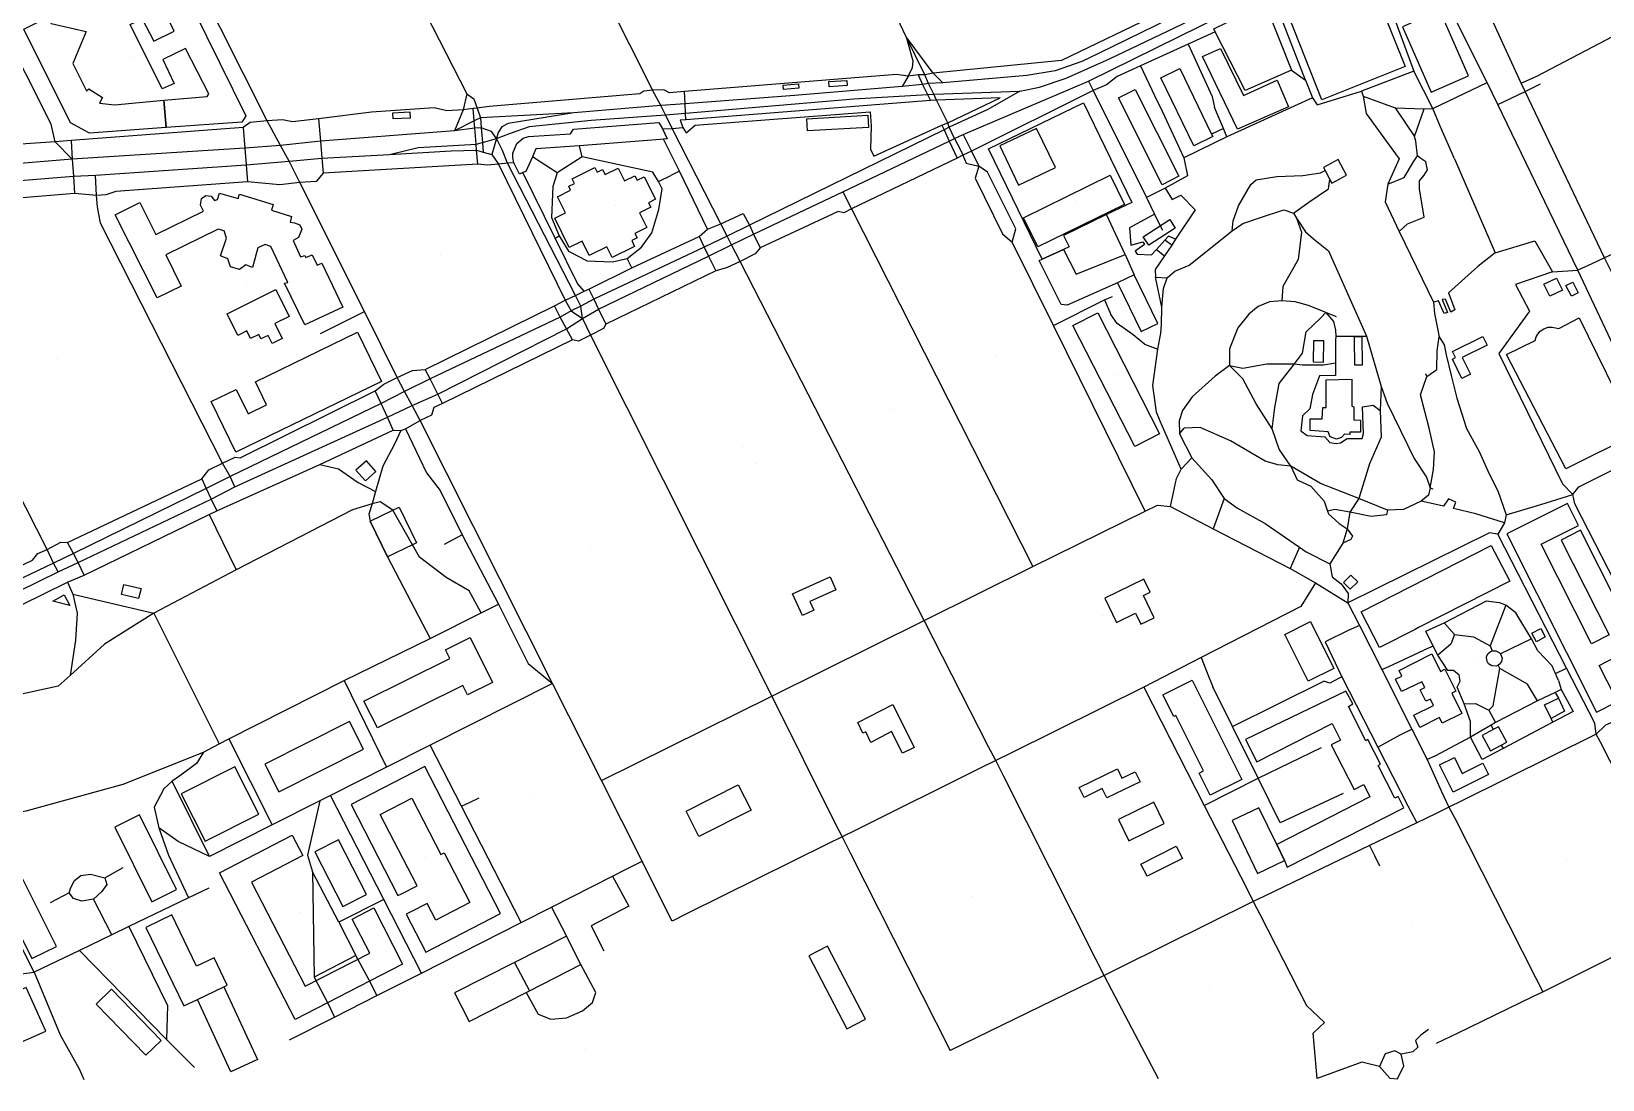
# Model space of a CAD drawing. Extents: x 98467 to 100577, y 79695 to 80823.
# Drawn here: x 99285 to 100146, y 79695 to 80270 of the extents above; entities that cross this region are included whole.
import ezdxf

# ---------------------------------------------------------------- set-up
doc = ezdxf.new("R2010")
doc.units = 0
for name, color, linetype in [('buildings', 7, 'Continuous'), ('places', 7, 'Continuous'), ('roads', 7, 'Continuous')]:
    doc.layers.add(name, color=color, linetype=linetype)

msp = doc.modelspace()

# ---------------------------------------------------------------- linework, layer by layer
at = {"layer": 'buildings'}
for points in [[(99357.7, 80231.81), (99381.55, 80233.91), (99382.51, 80235.3), (99369.63, 80260.19), (99357.19, 80254.17), (99363.37, 80241.01), (99356.94, 80238.17), (99339.37, 80273.39), (99345.89, 80276.46), (99352.31, 80264.17), (99363.47, 80269.63), (99352.17, 80292.86), (99342.8, 80288.06), (99321.95, 80277.37), (99316.3, 80288.82), (99337.14, 80299.16), (99359.84, 80310.4), (99402.78, 80223.39), (99400.46, 80219.79), (99359.02, 80216.93)], [(99973.88, 80278.31), (100019.35, 80296.28), (100037.75, 80250.41), (99992.19, 80232.08)], [(99315.31, 80269.57), (99307.91, 80251.97), (99315.46, 80236.93), (99316.63, 80238.02), (99324.2, 80233.3), (99322.55, 80230.28), (99330.76, 80229.37), (99357.7, 80231.81), (99359.02, 80216.93), (99317, 80213.78), (99306.64, 80219.49), (99281.02, 80270.76), (99294.24, 80277.32), (99296.09, 80273.97)], [(100051.94, 80236.3), (100072.43, 80245.26), (100056.78, 80280.95), (100036.28, 80272)], [(99926.67, 80255.77), (99936.6, 80260.26), (99949.12, 80234.5), (99967.61, 80242.84), (99973.79, 80228.31), (99945.9, 80215.95)], [(99914.25, 80249.18), (99931.71, 80213.27), (99932.34, 80211.98), (99921.95, 80206.94), (99903.87, 80244.14)], [(99696.95, 80240.08), (99705.35, 80240.81), (99705.55, 80238.51), (99697.15, 80237.79)], [(99722.02, 80242.03), (99731.92, 80242.7), (99732.11, 80239.92), (99722.21, 80239.26)], [(99880.7, 80233.1), (99889.94, 80237.74), (99913.86, 80190.19), (99904.62, 80185.56)], [(99483.31, 80221.59), (99483.13, 80224.92), (99492.47, 80225.41), (99492.64, 80222.08)], [(99710.06, 80221.71), (99743.44, 80223.61), (99743.82, 80216.95), (99710.44, 80215.05)], [(99809.45, 80205.29), (99861.47, 80230.44), (99887.96, 80175.84), (99874.14, 80169.16), (99850.6, 80157.78), (99853.62, 80151.58), (99850.66, 80150.16), (99838.85, 80144.87)], [(99825.88, 80185.31), (99846.14, 80194.92), (99835.9, 80216.43), (99815.64, 80206.83)], [(99579.84, 80151.18), (99571.89, 80167.22), (99577.82, 80170.15), (99573.44, 80178.98), (99580.63, 80182.53), (99579.55, 80184.72), (99582.77, 80186.32), (99581.53, 80188.83), (99593.89, 80194.94), (99595.1, 80192.49), (99598.08, 80193.96), (99599.48, 80191.14), (99606.64, 80194.67), (99610.12, 80187.64), (99615.87, 80190.48), (99617.1, 80188), (99620.95, 80189.9), (99627.06, 80177.56), (99623.28, 80175.69), (99624.52, 80173.19), (99618.39, 80170.17), (99622.34, 80162.19), (99615.75, 80158.93), (99617, 80156.4), (99614.1, 80154.97), (99615.67, 80151.81), (99603.29, 80145.7), (99600.4, 80151.53), (99590.74, 80146.77), (99586.85, 80154.63)], [(99836.48, 80151.49), (99828.6, 80167.49), (99876.12, 80190.82), (99884, 80174.81)], [(99331.18, 80169.04), (99344.6, 80175.81), (99353.36, 80158.24), (99379.49, 80171.16), (99377.83, 80174.31), (99378.38, 80177.93), (99380.83, 80179.75), (99383.67, 80179.36), (99385.57, 80176.99), (99387.14, 80177.38), (99388.25, 80180.85), (99398.51, 80178.1), (99399.22, 80180.46), (99417.61, 80174.78), (99416.82, 80171.71), (99427.79, 80168.15), (99427, 80165.09), (99429.37, 80164.61), (99432.29, 80163.66), (99433.32, 80161.14), (99431.57, 80156.66), (99428.66, 80155.07), (99432.6, 80146.02), (99435.05, 80146.73), (99435.6, 80145.78), (99438.99, 80147.2), (99441.76, 80141.52), (99444.27, 80142.53), (99455.77, 80118.45), (99435, 80108.76), (99423.96, 80131.61), (99425.63, 80132.06), (99416.37, 80151.67), (99413.35, 80152.78), (99409.34, 80151), (99406.32, 80140.2), (99402.75, 80141.64), (99399.18, 80139.19), (99394.27, 80140.64), (99392.82, 80144.99), (99388.8, 80146.66), (99392.15, 80156.24), (99390.81, 80160.25), (99387.46, 80161.15), (99358.9, 80147.18), (99367.36, 80129.95), (99354.08, 80123.61)], [(99884.3, 80147.4), (99874.14, 80169.16), (99850.6, 80157.78), (99853.62, 80151.58), (99850.66, 80150.16), (99857.55, 80136.59)], [(99894.32, 80157.09), (99908.83, 80166.43), (99911.83, 80161.78), (99897.33, 80152.45)], [(99838.85, 80144.87), (99850.66, 80150.16), (99857.55, 80136.59), (99884.3, 80147.4), (99889.3, 80136.17), (99880.24, 80131.78), (99852.54, 80119.58), (99849.27, 80119.93), (99837.36, 80144.01)], [(99398.3, 80103.03), (99392.39, 80114.89), (99419.1, 80128.14), (99426.42, 80113.43), (99418.56, 80109.54), (99422.66, 80101.29), (99417.14, 80098.55), (99414.9, 80103.05), (99410.97, 80101.1), (99409.75, 80103.57), (99405.2, 80101.31), (99403.15, 80105.44)], [(99893.21, 80105.09), (99902.28, 80109.48), (99889.3, 80136.17), (99880.24, 80131.78)], [(100113.71, 80131), (100120.65, 80134.45), (100123.92, 80127.89), (100116.99, 80124.45)], [(100129.63, 80132.26), (100132.59, 80126.38), (100128.82, 80124.49), (100125.86, 80130.38)], [(99889.6, 80042.17), (99855.74, 80108.43), (99869.36, 80115.36), (99903.22, 80049.11)], [(100093.33, 80092.61), (100108.94, 80100.27), (100109.5, 80102.17), (100110.36, 80103.73), (100111.73, 80105.26), (100113.75, 80106.64), (100116.1, 80107.45), (100118.36, 80107.49), (100120.16, 80107.15), (100121.9, 80106.85), (100133.09, 80112.62), (100152.74, 80072.53), (100164.23, 80049.06), (100125.78, 80029.85)], [(99383.67, 80066.75), (99397.42, 80073.43), (99403.95, 80060.05), (99414.1, 80065), (99407.98, 80077.55), (99463.9, 80104.74), (99477.03, 80077.84), (99397.2, 80039.03)], [(100009.93, 80086.95), (100014.32, 80086.97), (100014.21, 80102.21), (100009.83, 80102.18), (100009.84, 80100.48)], [(100080.28, 80102.43), (100082.63, 80097.73), (100068.95, 80090.92), (100073.53, 80081.74), (100068.87, 80079.43), (100063.61, 80089.98), (100065.37, 80090.85), (100063.7, 80094.19)], [(99987.39, 80088.47), (99993.03, 80088.41), (99993.15, 80100.03), (99987.52, 80100.1)], [(100008.58, 80078.99), (100008.5, 80064.22), (100009.61, 80063.81), (100009.61, 80056.84), (100013.28, 80056.68), (100013.21, 80050.02), (100007.42, 80050.02), (100007.42, 80048.69), (100004.6, 80048.87), (100002.95, 80047.08), (100000.13, 80046.11), (99996.73, 80047.37), (99995.54, 80050.13), (99985.67, 80050.93), (99985.67, 80057.38), (99992.27, 80057.38), (99992.58, 80063.61), (99994.55, 80063.61), (99994.55, 80078.75)], [(99468.22, 80023.38), (99473.96, 80028.47), (99468.72, 80034.35), (99462.98, 80029.26)], [(100174.37, 79915.92), (100133.82, 79996.27), (100123.19, 79990.92), (100149.44, 79938.93), (100139.86, 79934.1), (100112.35, 79988.6), (100132.74, 79998.86), (100126.62, 80010.97), (100093.39, 79994.25), (100142.64, 79896.68), (100154.06, 79902.43), (100152.75, 79905.03), (100144.05, 79922.25), (100155.06, 79927.8), (100163.75, 79910.58)], [(100023.7, 79931.99), (100013.65, 79951.61), (100084.96, 79988.01), (100095.02, 79968.39), (100045.13, 79942.93), (100043.23, 79941.96)], [(99334.52, 79961.15), (99335.88, 79966.66), (99345.29, 79964.35), (99343.93, 79958.84)], [(99702.21, 79961.54), (99722.73, 79970.78), (99725.92, 79963.71), (99711.71, 79957.31), (99713.89, 79952.5), (99707.58, 79949.65)], [(99873.16, 79959.16), (99879.68, 79945.79), (99890.1, 79950.86), (99893.05, 79944.82), (99900.34, 79948.37), (99894.38, 79960.57), (99898.11, 79962.39), (99894.59, 79969.58)], [(100003.95, 79967.63), (100007.97, 79971.74), (100011.75, 79968.06), (100007.72, 79963.95)], [(99303.16, 79960.87), (99306.26, 79955.09), (99297.06, 79957.37)], [(99984.61, 79913.63), (99971.88, 79939.26), (99985.92, 79946.21), (99998.64, 79920.58)], [(100109.67, 79935.21), (100107.16, 79939.82), (100112, 79942.46), (100114.52, 79937.84)], [(99467.4, 79902.66), (99514.52, 79926.09), (99512.14, 79930.85), (99525.62, 79937.56), (99537.9, 79912.96), (99524.19, 79906.14), (99521.62, 79911.29), (99474.73, 79887.98)], [(100042.47, 79894.92), (100053.37, 79900.3), (100051.63, 79903.79), (100049.17, 79902.58), (100046.05, 79908.86), (100048.53, 79910.09), (100046.94, 79913.3), (100035.82, 79907.97), (100032.4, 79914.68), (100035.95, 79916.4), (100034.5, 79919.39), (100052.44, 79928.56), (100057.21, 79918.96), (100059.53, 79920.1), (100065.45, 79908.17), (100063.31, 79907.11), (100068.86, 79895.94), (100058.06, 79890.59), (100056.54, 79893.65), (100045.75, 79888.31)], [(99930.97, 79851.1), (99924.88, 79863.24), (99927.34, 79864.46), (99912.15, 79894.76), (99911.01, 79894.19), (99905.03, 79906.11), (99921.1, 79914.13), (99948.35, 79859.78)], [(99950.35, 79881.6), (99956.54, 79869.45), (99997.69, 79890.35), (100002.31, 79881.28), (99997.28, 79878.72), (100009.75, 79854.24), (100015.04, 79856.93), (100018.49, 79850.17), (99967.39, 79824.22), (99971.65, 79815.4), (99973.19, 79811.76), (100037.05, 79844.18), (100033.87, 79850.41), (100032.06, 79849.49), (100022.91, 79867.43), (100024.22, 79868.09), (100017.34, 79881.59), (100016.19, 79881), (100006.69, 79899.83), (100009.09, 79901.11), (100005.23, 79908.15)], [(99737.87, 79890.96), (99757.03, 79900.85), (99768.81, 79877.29), (99762.39, 79874.1), (99756.41, 79885.96), (99745.15, 79880.1), (99742.26, 79885.84), (99740.71, 79885.18)], [(99420.86, 79852.97), (99467.1, 79876.34), (99459.4, 79891.54), (99413.16, 79868.17)], [(100056.57, 79867.84), (100064.72, 79871.86), (100069.07, 79863.07), (100080.39, 79868.64), (100083.45, 79862.43), (100064, 79852.84)], [(99367.25, 79851.81), (99380.46, 79825.9), (99409.88, 79840.83), (99396.67, 79866.75)], [(99485.99, 79796.2), (99487.92, 79797.19), (99496.47, 79801.58), (99476.37, 79840.6), (99493.63, 79849.46), (99509.48, 79818.69), (99511.39, 79819.67), (99525.46, 79792.36), (99506.75, 79782.75), (99502.06, 79791.83), (99493.02, 79787.2), (99490.61, 79785.95), (99501.29, 79765.21), (99542.2, 79786.26), (99500.7, 79866.85), (99460.35, 79845.99)], [(99880.15, 79865.55), (99882.6, 79860.49), (99889.9, 79864.02), (99892.61, 79858.45), (99874.37, 79849.62), (99871.85, 79854.8), (99861.88, 79849.97), (99859.23, 79855.42)], [(99650.93, 79828.53), (99643.89, 79842.45), (99672.45, 79856.86), (99679.49, 79842.94)], [(99905.81, 79835.71), (99900.05, 79847.4), (99880.71, 79837.91), (99886.46, 79826.22)], [(99967.39, 79824.22), (99957.69, 79844.31), (99942.92, 79837.2), (99956.88, 79808.29), (99971.65, 79815.4)], [(99351.22, 79792.75), (99364.72, 79799.42), (99344.4, 79840.39), (99330.9, 79833.72)], [(99472.74, 79789.36), (99488.58, 79758.67), (99429.64, 79728.33), (99388.2, 79808.67), (99428.14, 79829.33), (99433.96, 79818.05), (99405.81, 79803.59), (99435.28, 79746.46), (99470.55, 79764.59), (99460.91, 79783.28)], [(99468.76, 79796.74), (99453.48, 79826.73), (99440.51, 79820.15), (99455.79, 79790.15)], [(99912.33, 79823.2), (99915.73, 79816.46), (99896.38, 79806.72), (99892.97, 79813.46)], [(99265.85, 79801.02), (99285.45, 79761.62), (99298.93, 79768.3), (99279.33, 79807.69)], [(99368.71, 79735.69), (99376.21, 79739.28), (99390.67, 79746.24), (99392.48, 79747.11), (99385.26, 79762.07), (99375.71, 79757.47), (99362.16, 79785.54), (99347.95, 79778.7)], [(99711.14, 79763.13), (99731.91, 79723.24), (99742.14, 79728.55), (99721.37, 79768.45)], [(99272.56, 79712.71), (99293.07, 79721.98), (99282.33, 79745.87), (99262.31, 79737.1)], [(99320.76, 79736.74), (99329.12, 79744.82), (99356.31, 79716.74), (99347.94, 79708.68)], [(99394.45, 79699.64), (99376.21, 79739.28), (99390.67, 79746.24), (99409.04, 79706.32)]]:
    msp.add_lwpolyline(points, close=True, dxfattribs=at)
at = {"layer": 'places'}
for p, q in [((99341.01, 80255.55), (99341.01, 80255.55)), ((99605.35, 80174.08), (99605.35, 80174.08)), ((99857.78, 80176.57), (99857.78, 80176.57)), ((99509.43, 80147.25), (99509.43, 80147.25)), ((99402.87, 80130.31), (99402.87, 80130.31)), ((99299.58, 80090.6), (99299.58, 80090.6)), ((99813.74, 80092.05), (99813.74, 80092.05)), ((99880.41, 80080.89), (99880.41, 80080.89)), ((99755.7, 80062.76), (99755.7, 80062.76)), ((99674.99, 80042.21), (99674.99, 80042.21)), ((99682.21, 80033.03), (99682.21, 80033.03)), ((99591.7, 79987.4), (99591.7, 79987.4)), ((99872, 79949.47), (99872, 79949.47)), ((100135.39, 79955.26), (100135.39, 79955.26)), ((100075.56, 79926.75), (100075.56, 79926.75)), ((99753.11, 79890.76), (99753.11, 79890.76)), ((99976.46, 79876.57), (99976.46, 79876.57)), ((99558.83, 79849.48), (99558.83, 79849.48)), ((99663.93, 79842.71), (99663.93, 79842.71)), ((99880.98, 79831.94), (99880.98, 79831.94)), ((99501.31, 79816.88), (99501.31, 79816.88)), ((100126.26, 79815.49), (100126.26, 79815.49)), ((99800.43, 79795.48), (99800.43, 79795.48)), ((99432.48, 79786.75), (99432.48, 79786.75)), ((100040.97, 79779.88), (100040.97, 79779.88)), ((99712.04, 79748.39), (99712.04, 79748.39)), ((99930.56, 79746.3), (99930.56, 79746.3)), ((99588.88, 79711.86), (99588.88, 79711.86))]:
    msp.add_line(p, q, dxfattribs=at)
at = {"layer": 'roads'}
for points in [[(99421.6, 80207.1), (99414.35, 80220.6), (99362.99, 80322.64), (99268.66, 80506.9), (99205.86, 80633.76)], [(99621.33, 80245.99), (99588.35, 80311.16), (99537.24, 80410.67), (99450.17, 80581), (99443.22, 80594.68)], [(99369.37, 80540.5), (99455.61, 80368.38), (99523.79, 80235.28), (99521.69, 80226.65), (99516.91, 80215.09)], [(100101.28, 80241.17), (100109.84, 80245.03), (100170.89, 80276.92), (100231.28, 80309.75), (100324.4, 80357.64)], [(100041.81, 80343.32), (100028.03, 80337.45), (99998.6, 80322.86), (99933.11, 80288.88), (99924, 80283.84), (99870.05, 80257.61), (99860.66, 80253.11)], [(99826.74, 80236.85), (99837.37, 80239.03), (99852.1, 80243.93), (99875.75, 80254.51), (99935.88, 80283.15), (100035.43, 80331.68), (100045.3, 80336.45)], [(100243.57, 79943.71), (100239.16, 79952.72), (100191.53, 80052.96), (100186.86, 80062.34), (100151.09, 80137.09), (100146.99, 80145.58), (100103.57, 80236.71), (100101.28, 80241.17), (100061.53, 80328.13), (100057.92, 80335.39)], [(99864.37, 80242.36), (99938.11, 80278.54), (99964.11, 80291.64), (100037.91, 80326.07), (100048.11, 80330.96)], [(100268.64, 79857.42), (100235.83, 79926.28), (100232.23, 79928.96), (100228.94, 79935.41), (100226.33, 79941.47), (100226.33, 79946.32), (100178.59, 80042.96), (100171.69, 80055.47), (100132.28, 80138.68), (100088.54, 80229.42), (100082.72, 80241.63), (100059.48, 80288), (100044.93, 80320.12)], [(99969.19, 80279.06), (99995.5, 80289.83), (100022.38, 80301.44), (100032.29, 80275.52), (100042.45, 80247.71)], [(99983.18, 80242.83), (99969.19, 80279.06), (99967.11, 80284.43), (99964.11, 80291.64)], [(99921.97, 80288.59), (99849.52, 80253.63), (99779.25, 80246.69), (99774.68, 80245.73), (99771.05, 80245.68), (99765.43, 80245.12), (99759.18, 80245.87), (99643.07, 80236.67), (99634.71, 80235.94), (99631.64, 80237.62), (99625.54, 80237.29), (99620.74, 80236.73), (99618.47, 80235.26), (99536, 80228.49), (99529.39, 80227.54), (99527.16, 80227.29), (99521.69, 80226.65), (99512.83, 80225.96), (99505.89, 80227.73), (99471.52, 80225.29), (99442.52, 80221.6), (99428.25, 80219.93), (99422.79, 80221.07), (99414.35, 80220.6), (99405.02, 80219.68), (99401.25, 80216.83), (99306.97, 80209.74), (99298.25, 80209.08), (99212.12, 80203.2)], [(99764.35, 80266.5), (99754.7, 80287.26)], [(99932.87, 80270.94), (99940.11, 80274.38), (99961.18, 80284.23), (99961.96, 80282.25), (99975.55, 80248.37), (99950.15, 80237.13), (99933.67, 80269.38), (99932.87, 80270.94)], [(99296.07, 80218.71), (99267.95, 80274.26)], [(99933.67, 80269.38), (99918.88, 80262.48), (99892.81, 80250.61), (99880.08, 80244.83), (99874.22, 80240.23), (99866.77, 80237.19), (99800.16, 80204), (99795.46, 80201.72), (99792.27, 80200.19), (99734.42, 80172.4), (99730.35, 80170.13), (99727.09, 80170.95), (99684.43, 80151.05), (99681.74, 80147.66), (99673.43, 80143.53), (99666.04, 80140.01), (99660.1, 80138.43), (99599.94, 80109.22), (99598.66, 80106.85), (99591.42, 80103.14), (99584.89, 80099.9), (99581.62, 80100.58), (99510.46, 80065.68), (99505.6, 80063.54), (99504.34, 80059.37), (99498.24, 80056.43)], [(99764.35, 80266.5), (99768, 80253.34), (99767.68, 80249.55), (99765.43, 80245.12), (99762.28, 80239.39)], [(99784.57, 80241.29), (99779.25, 80246.69), (99764.35, 80266.5)], [(99790.87, 80210.8), (99788.06, 80217.05), (99787.16, 80219.54), (99781.06, 80231.96), (99779.51, 80235.17), (99776.61, 80240.97), (99774.68, 80245.73), (99764.35, 80266.5)], [(99918.88, 80262.48), (99932, 80233.96), (99933.27, 80227.85)], [(99860.66, 80253.11), (99845.98, 80247.92), (99830.45, 80245.45), (99784.57, 80241.29), (99776.61, 80240.97), (99773.32, 80240.52), (99762.28, 80239.39), (99703.28, 80234.45), (99643.42, 80229.93), (99629.98, 80228.89)], [(99892.81, 80250.61), (99900.49, 80234.38)], [(99975.55, 80248.37), (99983.18, 80242.83), (99986.92, 80233.22), (99989.6, 80229.34), (100013.78, 80236.87), (100014.76, 80234.16), (100032.24, 80227.62), (100042.82, 80212.04), (100048.13, 80227.18), (100053, 80227.35)], [(99629.98, 80228.89), (99625.54, 80237.29), (99621.33, 80245.99)], [(99668.77, 80152.63), (99680.72, 80158.5), (99729.72, 80181.68), (99788.02, 80209.46), (99790.87, 80210.8), (99795.72, 80213.06), (99864.37, 80242.36)], [(99771.05, 80245.68), (99773.32, 80240.52), (99776.05, 80235.05), (99777.74, 80231.7)], [(99864.37, 80242.36), (99866.77, 80237.19), (99896.01, 80178.49), (99900.39, 80169.49), (99886.67, 80161.86)], [(100042.45, 80247.71), (100013.78, 80236.87)], [(100053, 80227.35), (100042.45, 80247.71)], [(100064.78, 80199.71), (100056.99, 80217.73), (100053, 80227.35), (100082.72, 80241.63)], [(100088.54, 80229.42), (100095.39, 80232.75), (100103.57, 80236.71), (100111.9, 80240.76)], [(99523.79, 80235.28), (99527.58, 80232.56), (99529.39, 80227.54), (99531.17, 80222.2), (99531.63, 80216.75), (99532.3, 80208.77), (99532.75, 80203.45)], [(99632.53, 80223.78), (99643.54, 80224.73), (99735.82, 80232.59), (99776.05, 80235.05), (99779.51, 80235.17), (99826.74, 80236.85)], [(99640.56, 80220.89), (99642.15, 80216.86), (99643.9, 80213.96), (99648.89, 80218.13), (99744.7, 80225.42), (99745.25, 80217.84), (99744.83, 80205.08), (99746.77, 80201.26), (99783.88, 80218.2), (99787.16, 80219.54), (99816, 80233.12), (99781.06, 80231.96), (99777.74, 80231.7), (99643.63, 80221.12), (99640.56, 80220.89)], [(99643.63, 80221.12), (99643.54, 80224.73), (99643.42, 80229.93), (99643.07, 80236.67)], [(99826.74, 80236.85), (99809.07, 80226.79), (99788.06, 80217.05), (99785.16, 80215.7), (99678.51, 80163.39), (99666.33, 80157.42)], [(99986.92, 80233.22), (99940.12, 80211.83), (99916.43, 80200.32), (99918.53, 80190.38), (99906.3, 80183.76), (99896.01, 80178.49)], [(99900.49, 80234.38), (99904.68, 80225.92)], [(100014.76, 80234.16), (100016.32, 80224.49)], [(99529.72, 80196.82), (99529.06, 80204.52), (99528.79, 80207.77), (99528.06, 80216.47), (99527.72, 80220.55), (99527.16, 80227.29)], [(99629.98, 80228.89), (99582.36, 80224.96), (99531.17, 80222.2)], [(99582.36, 80224.96), (99553.16, 80220.21), (99546.44, 80219.15), (99542.89, 80217.19), (99540.88, 80214.18), (99539.94, 80210.85)], [(99539.94, 80210.85), (99547.76, 80213.87), (99558.03, 80217.51), (99591.79, 80220.88), (99632.53, 80223.78)], [(99632.53, 80223.78), (99629.98, 80228.89)], [(99666.33, 80157.42), (99662.84, 80164.2), (99636.28, 80216.45), (99632.53, 80223.78)], [(99904.68, 80225.92), (99916.43, 80200.32)], [(99938.21, 80216.3), (99933.27, 80227.85)], [(100016.32, 80224.49), (100023.22, 80215.21), (100029.03, 80207.31), (100034.42, 80199.77), (100028.35, 80185.86), (100026.77, 80176.25), (100034.47, 80159.89), (100053.36, 80121.15), (100053.86, 80115.11), (100056.46, 80102.31), (100059.1, 80097.81), (100060.19, 80092.34), (100063.03, 80081.02), (100066.11, 80068.55), (100071.36, 80052.1), (100078.22, 80039.49), (100083.85, 80027.26), (100088.52, 80017.9), (100093.14, 80004.72), (100092.16, 80000.44), (100088.58, 79994.12)], [(100032.24, 80227.62), (100048.13, 80227.18)], [(99307.62, 80199.49), (99298.25, 80209.08), (99296.07, 80218.71)], [(99401.25, 80216.83), (99402.11, 80205.58), (99402.81, 80196.52), (99403.53, 80187.18)], [(99516.91, 80215.09), (99443.54, 80209.35), (99421.6, 80207.1)], [(99442.52, 80221.6), (99443.54, 80209.35), (99444.31, 80200.07), (99445, 80191.85)], [(99531.17, 80222.2), (99527.72, 80220.55), (99516.91, 80215.09)], [(99539.94, 80210.85), (99537.34, 80214.71), (99531.63, 80216.75), (99528.06, 80216.47), (99516.91, 80215.09)], [(99628.86, 80219.71), (99631, 80216.09), (99633.57, 80210.67), (99631.53, 80210.48), (99629.59, 80210.31), (99585.4, 80206.9), (99561.61, 80205.17), (99559.74, 80200.91), (99556.13, 80192.84), (99554.5, 80192.2), (99552.56, 80191.43), (99549.53, 80197.51), (99548.88, 80200.4), (99548.89, 80202.86), (99551.15, 80208.06), (99554.55, 80211.09), (99557.57, 80212.02), (99580.49, 80213.52), (99582.16, 80216.07), (99628.86, 80219.71)], [(99631, 80216.09), (99636.28, 80216.45), (99642.15, 80216.86)], [(99783.88, 80218.2), (99785.16, 80215.7), (99788.02, 80209.46), (99792.27, 80200.19)], [(99938.21, 80216.3), (99931.71, 80213.27)], [(99940.12, 80211.83), (99938.21, 80216.3)], [(99306.97, 80209.74), (99307.62, 80199.49), (99308.21, 80190.19), (99308.81, 80180.68)], [(99421.6, 80207.1), (99402.11, 80205.58), (99307.62, 80199.49)], [(99426.34, 80198.48), (99421.6, 80207.1)], [(99481.38, 80202.14), (99497.18, 80205.95), (99528.79, 80207.77), (99532.3, 80208.77), (99539.94, 80210.85)], [(99539.94, 80210.85), (99537.5, 80202.05)], [(99586.2, 80119.1), (99583.3, 80124.86), (99546.05, 80197.42), (99543.32, 80204.26), (99539.94, 80210.85)], [(99587, 80200.79), (99585.4, 80206.9)], [(99655.58, 80161.2), (99640.34, 80193.04), (99631.53, 80210.48)], [(99790.87, 80210.8), (99794.5, 80203.92), (99795.46, 80201.72), (99797.36, 80197.36), (99804.25, 80195.67)], [(99795.72, 80213.06), (99800.16, 80204), (99804.25, 80195.67)], [(100037.29, 80189.47), (100042.3, 80198.08), (100044.44, 80201.43), (100043.53, 80209.35), (100042.82, 80212.04)], [(99307.62, 80199.49), (99212.91, 80191.76), (99196.9, 80190.62), (99174.21, 80188.64), (99105.57, 80184.61), (99100.19, 80184.38), (99094.07, 80184.14)], [(99308.21, 80190.19), (99320.36, 80190.81), (99402.81, 80196.52), (99426.34, 80198.48)], [(99426.34, 80198.48), (99444.31, 80200.07), (99481.38, 80202.14)], [(99489.61, 80072.25), (99485.68, 80079.95), (99467.64, 80116.05), (99432.32, 80186.74), (99426.34, 80198.48)], [(99549.53, 80197.51), (99546.05, 80197.42), (99541.18, 80196.88), (99534.84, 80196.28), (99529.72, 80196.82), (99445, 80191.85)], [(99481.38, 80202.14), (99515.17, 80204.05), (99529.06, 80204.52), (99532.75, 80203.45), (99537.5, 80202.05)], [(99537.5, 80202.05), (99541.18, 80196.88), (99577.63, 80122.31), (99580.93, 80116.51), (99587.09, 80112.35)], [(99573.18, 80192.14), (99559.74, 80200.91)], [(99611.54, 80145.07), (99619.42, 80151.39), (99625.1, 80159.25), (99628.86, 80172.02), (99630.79, 80183.23), (99628.77, 80187.39), (99625.63, 80192.39), (99587, 80200.79), (99573.18, 80192.14), (99570.85, 80184.67), (99570.07, 80167.65), (99574.33, 80157.59), (99579.5, 80149.08), (99589.71, 80143.92), (99603.53, 80143.27), (99611.54, 80145.07)], [(99993.01, 80195.05), (99993.89, 80193.4), (99996.5, 80188.48), (99997.57, 80186.46), (100005.61, 80190.72), (100001.05, 80199.3), (99993.01, 80195.05)], [(100039.12, 80164.07), (100048.13, 80167.73), (100045.63, 80183.28), (100045.65, 80187.72), (100048.1, 80190.77), (100049.93, 80193.81), (100049.02, 80198.08), (100046.27, 80199.91), (100044.44, 80201.43)], [(100064.78, 80199.71), (100087.15, 80148.22), (100108.74, 80154.86), (100118.51, 80137.79), (100132.28, 80138.68)], [(99091.13, 80171.45), (99096.73, 80172.06), (99104.28, 80173.01), (99175.07, 80179.36), (99197.78, 80181.58), (99204.33, 80181.72), (99213.66, 80182.58), (99308.21, 80190.19)], [(99445, 80191.85), (99441.31, 80187.24), (99432.32, 80186.74), (99421.38, 80185.47), (99403.53, 80187.18), (99331.4, 80181.82), (99326.07, 80180.04), (99320.9, 80179.65), (99308.81, 80180.68), (99214.38, 80172.85), (99199.65, 80170.96), (99175.96, 80169), (99103.2, 80163.25)], [(99299.91, 79973.44), (99297.39, 79978.33), (99293.86, 79985.82), (99199.65, 80170.96), (99197.78, 80181.58), (99196.9, 80190.62)], [(99396.68, 80020.1), (99394.08, 80025.67), (99390, 80033.1), (99323.02, 80164.45), (99321.44, 80173.44), (99320.9, 80179.65), (99320.36, 80190.81)], [(99588.1, 80127.31), (99584.41, 80131.53), (99572.16, 80156.37), (99554.5, 80192.2)], [(99628.77, 80187.39), (99635.44, 80190.59)], [(99640.34, 80193.04), (99635.44, 80190.59)], [(99804.25, 80195.67), (99802.24, 80189.12), (99817.17, 80158.66), (99822.47, 80154.05)], [(99822.47, 80154.05), (99824.58, 80161.41), (99809.01, 80192.39), (99804.25, 80195.67)], [(99943.03, 80160.35), (99943.52, 80165.71), (99946.45, 80174), (99953.29, 80185.71), (99956.23, 80188.15), (99967.46, 80190.1), (99981.62, 80190.57), (99991.39, 80192.04), (99993.89, 80193.4)], [(99985.04, 80175.96), (99995.78, 80183.27), (99996.5, 80188.48)], [(100028.35, 80185.86), (100037.29, 80189.47)], [(99729.72, 80181.68), (99734.42, 80172.4), (99833.85, 79976.35)], [(99906.3, 80183.76), (99910.18, 80177.5)], [(99910.18, 80177.5), (99914.94, 80179.83)], [(99914.94, 80179.83), (99922.73, 80171.72)], [(99909.22, 80009.33), (99912.51, 80024.57), (99915.1, 80029.72), (99903.47, 80056.02), (99901.52, 80060.9), (99899.56, 80075.53), (99902.29, 80095.49), (99903.94, 80104.19), (99904.33, 80108.98), (99904.45, 80118.43), (99905.43, 80128.66), (99907.38, 80134.51), (99911.66, 80138.18), (99919.47, 80141.58), (99943.03, 80160.35), (99948.9, 80164.25), (99958.06, 80167.43), (99971.24, 80171.82), (99976.68, 80169.94), (99978.27, 80167.18), (99983.18, 80159.82), (99987.63, 80155.93), (99995.78, 80149.37), (100016.67, 80102.66)], [(99922.73, 80171.72), (99911.99, 80155.66), (99909.86, 80152.5), (99905.91, 80146.62), (99900.84, 80139.08)], [(99976.68, 80169.94), (99985.04, 80175.96)], [(99655.58, 80161.2), (99662.84, 80164.2), (99675.21, 80169.83), (99678.51, 80163.39), (99680.72, 80158.5), (99684.43, 80151.05)], [(99900.39, 80169.49), (99902.68, 80164.89)], [(99902.68, 80164.89), (99904.89, 80160.72)], [(99978.27, 80167.18), (99981.01, 80159.63), (99979.06, 80144.51), (99970.76, 80129.88), (99970.12, 80121.96)], [(100034.47, 80159.89), (100039.12, 80164.07)], [(99473.57, 80072.71), (99478.37, 80076.29), (99485.68, 80079.95), (99494.08, 80083.71), (99500.96, 80084.43), (99571.85, 80119.29), (99577.63, 80122.31), (99583.3, 80124.86), (99588.1, 80127.31), (99590.53, 80128.26), (99614.14, 80140.09), (99651.01, 80157.18), (99655.58, 80161.2)], [(99572.16, 80156.37), (99574.33, 80157.59)], [(99666.33, 80157.42), (99653.84, 80151.33), (99593.39, 80122.79), (99586.2, 80119.1)], [(99651.01, 80157.18), (99653.84, 80151.33), (99656.17, 80146.51), (99660.1, 80138.43)], [(99668.77, 80152.63), (99666.33, 80157.42)], [(99895.33, 80006.83), (99845.05, 80108.43), (99822.47, 80154.05)], [(99886.67, 80161.86), (99887.4, 80152.46)], [(99887.4, 80152.46), (99894.1, 80154.34), (99895.05, 80152.77), (99889.81, 80149.23), (99890.96, 80147.55), (99898.84, 80147.08)], [(99908.04, 80157.39), (99906.13, 80155.24), (99901.59, 80150.16), (99898.84, 80147.08)], [(99909.86, 80152.5), (99906.13, 80155.24)], [(99911.99, 80155.66), (99908.04, 80157.39)], [(99587.09, 80112.35), (99595.93, 80117.32), (99656.17, 80146.51), (99668.77, 80152.63)], [(99614.14, 80140.09), (99611.54, 80145.07)], [(99813.49, 79870.09), (99809.59, 79877.7), (99774.21, 79946.78), (99673.43, 80143.53), (99668.77, 80152.63)], [(99901.59, 80150.16), (99905.91, 80146.62)], [(100087.15, 80148.22), (100077.61, 80140.85), (100061.58, 80126.33), (100065.03, 80116.98), (100062.87, 80115.73), (100059.85, 80122.93), (100058.03, 80122.63), (100060.92, 80115.54), (100059.14, 80114.94), (100056.01, 80122.05), (100053.36, 80121.15)], [(100154, 80148.86), (100146.99, 80145.58), (100139.93, 80142.27), (100132.28, 80138.68)], [(99900.84, 80139.08), (99901.03, 80135)], [(100118.51, 80137.79), (100098.13, 80130.93), (100105.94, 80116.3), (100089.11, 80093.02)], [(99590.53, 80128.26), (99593.39, 80122.79), (99595.93, 80117.32), (99599.94, 80109.22)], [(99904.45, 80118.43), (99901.03, 80135), (99907.38, 80134.51)], [(99586.2, 80119.1), (99580.93, 80116.51), (99574.97, 80113.05), (99503.63, 80079.15), (99489.61, 80072.25)], [(99581.62, 80100.58), (99578.39, 80106.6), (99574.97, 80113.05), (99571.85, 80119.29)], [(99587.09, 80112.35), (99586.2, 80119.1)], [(99845.05, 80108.43), (99873.13, 80122.43), (99877.45, 80124.32)], [(99873.13, 80122.43), (99876.5, 80114.43)], [(100000.12, 80113.14), (99994.32, 80115.49), (99984.82, 80119.45), (99977.45, 80121.4), (99970.12, 80121.96), (99963.36, 80121.37), (99957.32, 80118.89), (99952.04, 80114.6), (99946.01, 80107.14), (99941.45, 80095.75), (99941.45, 80086.5), (99933.63, 80080.65), (99921.09, 80069.29), (99915.76, 80061.91), (99914.05, 80056.26), (99914.21, 80049.19), (99920.86, 80035.92), (99931.81, 80023.91), (99938.63, 80013.6), (99932.56, 79997)], [(99443.59, 80104), (99467.64, 80116.05)], [(99493.9, 80064.59), (99507.82, 80070.9), (99578.39, 80106.6), (99587.09, 80112.35)], [(99587.09, 80112.35), (99591.42, 80103.14), (99690.75, 79905.41), (99725.25, 79836.38), (99729.28, 79828.33), (99733.9, 79819.21), (99788.53, 79711.35)], [(99894.96, 80098.23), (99888.68, 80103.42), (99880.04, 80109.59), (99876.5, 80114.43)], [(99975.14, 80031.4), (99968.79, 80040.66), (99964.89, 80051.87), (99966.35, 80063.58), (99968.79, 80076.74), (99977.1, 80087.46), (99981.5, 80093.32), (99983.45, 80105.02), (99991.32, 80112.47), (99994.32, 80115.49)], [(99994.32, 80115.49), (99998.55, 80110.68), (99999.62, 80105.95), (99999.71, 80102.53), (99999.68, 80100.18), (99999.68, 80088.8), (99999.57, 80087.95), (99999.57, 80081.1)], [(99999.71, 80102.53), (100016.67, 80102.66), (100024.55, 80075.01), (100027.83, 80065.82), (100042.67, 80035.54), (100049.51, 80025.3), (100051.46, 80019.45), (100050.48, 80015.54), (100046.58, 80012.13), (100036.8, 80007.74), (100028.01, 80007.25), (100012.38, 80013.59), (99991.38, 80021.88), (99975.14, 80031.4)], [(100046.21, 80070.38), (100049.7, 80080.49), (100055.12, 80084.42), (100055.3, 80094.6), (100056.46, 80102.31)], [(99894.96, 80098.23), (99902.29, 80095.49)], [(99941.45, 80086.5), (99948.77, 80085.02), (99961.96, 80087.46), (99977.1, 80087.46), (99981.5, 80086.98), (99992.97, 80086.96), (99999.57, 80087.95)], [(99964.89, 80051.87), (99956.1, 80065.53), (99948.77, 80079.18), (99941.45, 80086.5)], [(100089.11, 80093.02), (100123.88, 80021.8), (100129.66, 80015.94)], [(99510.46, 80065.68), (99507.82, 80070.9), (99503.63, 80079.15), (99500.96, 80084.43)], [(99999.57, 80081.1), (99990.9, 80080.88), (99986.99, 80070.64), (99985.52, 80062.84), (99981.61, 80058.94), (99980.64, 80050.66), (99984.06, 80048.22), (99993.68, 80047.45), (99996.54, 80044.37), (99999.97, 80043.86), (100002.37, 80044.18), (100005.98, 80046.46), (100014.17, 80046.59), (100015, 80049.22), (100014.34, 80063.81), (100020.2, 80064.79), (100024.11, 80061.86)], [(100049.7, 80080.49), (100049.43, 80081.1), (100049.1, 80081.88)], [(99489.61, 80072.25), (99476.78, 80065.7), (99394.08, 80025.67), (99380.98, 80019.23), (99308.3, 79983.54), (99297.39, 79978.33), (99210.06, 79936.64), (99199.97, 79931.5), (99116.01, 79891.32), (99106.12, 79885.93)], [(99113.72, 79896.18), (99188.14, 79931.94), (99190.47, 79935.8), (99196.6, 79938.72), (99204.42, 79942.64), (99207.39, 79942.38), (99285.83, 79979.88), (99288.8, 79983.5), (99293.86, 79985.82), (99301.33, 79989.68), (99305.08, 79989.56), (99378.6, 80024.49), (99382.47, 80029.31), (99390, 80033.1), (99396.82, 80036.27), (99399.5, 80035.99), (99473.57, 80072.71)], [(99483.49, 80051.12), (99480.25, 80058.17), (99476.78, 80065.7), (99473.57, 80072.71)], [(99493.9, 80064.59), (99489.61, 80072.25)], [(100024.55, 80075.01), (100024.11, 80061.86), (100024.59, 80047.23), (100018.24, 80032.61), (100012.38, 80013.59)], [(100051.46, 80019.45), (100052.01, 80022.52), (100053.29, 80029.58), (100053.9, 80039.32), (100050.84, 80052.12), (100046.21, 80070.38)], [(99110.33, 79877.48), (99120.37, 79882), (99129.93, 79888.4), (99202.48, 79926.13), (99212.81, 79930.74), (99299.91, 79973.44), (99310.76, 79978.65), (99383.63, 80013.39), (99396.68, 80020.1), (99480.25, 80058.17), (99493.9, 80064.59)], [(99636.22, 79782.19), (99631.73, 79791.12), (99619.72, 79815), (99597.49, 79859.18), (99570.7, 79912.41), (99498.24, 80056.43), (99493.9, 80064.59)], [(99123.89, 79867.97), (99124.05, 79874.18), (99131.63, 79878.11), (99150.79, 79890.67), (99210.28, 79920.94), (99215.92, 79924.06), (99305.07, 79967.88), (99314.21, 79971.76), (99382.69, 80004.88), (99386.81, 80006.94), (99443.29, 80032.27), (99483.49, 80051.12), (99487.67, 80050.94), (99490.17, 80051.92), (99501.59, 80027.82), (99509.08, 80018.01), (99521.12, 79993.73), (99541.18, 79955.82), (99557.34, 79923.33), (99570.7, 79912.41)], [(99487.67, 80050.94), (99484.08, 80043.48), (99477.73, 80031.3), (99473.8, 80017.57), (99471.86, 80010.81), (99470.02, 80005.02), (99470.75, 80001.27), (99480.24, 79981.65), (99503.68, 79936.94), (99531.67, 79951), (99541.18, 79955.82)], [(99490.17, 80051.92), (99498.24, 80056.43)], [(99914.21, 80049.19), (99916.66, 80052.12)], [(99975.14, 80031.4), (99967.94, 80032.12), (99961.1, 80034.08), (99942.05, 80045.29), (99925.45, 80052.61), (99916.66, 80052.12)], [(100129.66, 80015.94), (100132.85, 80020.09), (100178.59, 80042.96), (100184.02, 80045.68)], [(99920.86, 80035.92), (99915.1, 80029.72)], [(99378.6, 80024.49), (99380.98, 80019.23), (99383.63, 80013.39), (99386.81, 80006.94)], [(99443.29, 80032.27), (99453.53, 80029.84), (99464.28, 80022.52), (99473.8, 80017.57)], [(99975.14, 80031.4), (99978.68, 80023.83), (99986.01, 80020.42), (99993.33, 80012.13), (99995.29, 80006.77), (99995.78, 80005.3), (100001.64, 79999.95), (100006.04, 79997.02), (100008.97, 79993.12), (100007.99, 79991.17), (100003.59, 79989.22)], [(100051.46, 80019.45), (100052.92, 80018.94)], [(100112.11, 80010.42), (100129.66, 80015.94)], [(100235.46, 79805.86), (100182.09, 79910.05), (100160.06, 79953.48), (100130.63, 80010.84), (100129.66, 80015.94)], [(99531.67, 79951), (99525.1, 79963.02), (99512.4, 79970.35), (99497.74, 79981.55), (99493.96, 79988.26), (99483.16, 80007.25), (99476.26, 80011.79), (99471.86, 80010.81), (99461.12, 80007.41), (99397.47, 79974.69), (99352.37, 79950.8), (99325.32, 79933.81), (99306.4, 79916.75), (99299.92, 79910.9), (99263.77, 79903.11), (99238.86, 79895.31), (99227.96, 79901.76), (99210.28, 79920.94)], [(99486.65, 80008.93), (99496.14, 79989.31), (99493.96, 79988.26), (99480.24, 79981.65), (99470.75, 80001.27), (99483.16, 80007.25), (99486.65, 80008.93)], [(99895.33, 80006.83), (99902.04, 80010.1), (99909.22, 80009.33), (99932.56, 79997), (99974.69, 79975.26), (99988.56, 79967.46), (100006.31, 79956.53)], [(99938.63, 80013.6), (99945.97, 80008.3), (99961.11, 80000.01), (99979.93, 79986.96), (99983.58, 79984.42), (99996.58, 79977.83)], [(100007.5, 80006.28), (99999.2, 80007.74), (99995.29, 80006.77)], [(100012.38, 80013.59), (100007.5, 80006.28), (100006.04, 79997.02), (100003.59, 79989.22)], [(100028.01, 80007.25), (100027.52, 80004.82), (100019.22, 80003.84), (100007.5, 80006.28)], [(100058.78, 80009.46), (100046.58, 80012.13)], [(100061.53, 80013.42), (100058.78, 80009.46)], [(100065.5, 80011.6), (100061.53, 80013.42)], [(100064.28, 80008.24), (100065.5, 80011.6)], [(100092.16, 80000.44), (100076.48, 80005.19), (100064.28, 80008.24)], [(100093.14, 80004.72), (100112.11, 80010.42)], [(99382.69, 80004.88), (99397.47, 79974.69)], [(99597.49, 79859.18), (99690.75, 79905.41), (99774.21, 79946.78), (99833.85, 79976.35), (99895.33, 80006.83)], [(99521.12, 79993.73), (99511.25, 79988.47)], [(100088.58, 79994.12), (100083.93, 79994.92), (100006.31, 79956.53)], [(100237.58, 79697.71), (100197.22, 79777.23), (100193.87, 79783.82), (100190.63, 79790.16), (100144.74, 79880.19), (100142.47, 79884.63), (100141.7, 79890.65), (100126.13, 79920.71), (100088.58, 79994.12)], [(99314.21, 79971.76), (99310.76, 79978.65), (99308.3, 79983.54), (99305.08, 79989.56)], [(99979.93, 79986.96), (99974.69, 79975.26)], [(100003.59, 79989.22), (99996.58, 79977.83)], [(99996.58, 79977.83), (99997.82, 79970.8), (100002.73, 79966.97), (100006.45, 79961.7), (100006.31, 79956.53)], [(99305.07, 79967.88), (99307.91, 79961.29), (99352.37, 79950.8)], [(99988.56, 79967.46), (99980.57, 79954.46), (99926.05, 79926.54), (99894.53, 79910.4), (99822.03, 79874.33), (99813.49, 79870.09)], [(99307.91, 79961.29), (99310.29, 79950.87), (99309.46, 79936.11), (99306.4, 79916.75)], [(100006.31, 79956.53), (100012.66, 79944.13), (100025.04, 79919.96), (100041.33, 79887.4), (100049.73, 79870.62), (100057.56, 79853.59), (100061.72, 79844.53), (100064.91, 79838.52), (100109.11, 79751.24), (100113.26, 79743.45)], [(100121.84, 79913.99), (100123.28, 79909.02), (100129.82, 79897.01), (100118.69, 79891.14), (100091.5, 79876.8), (100079.87, 79870.66), (100073.59, 79882.95), (100073.63, 79891.58), (100070.06, 79901.2), (100066.31, 79910.31), (100067.82, 79913.55), (100067.38, 79916.98), (100064.25, 79919.48), (100061.08, 79919.52), (100055.61, 79927.88), (100053.1, 79932.79), (100049.06, 79940.92), (100059.21, 79945.52), (100082.32, 79957.62), (100089.02, 79956.63)], [(100118.02, 79922.11), (100110.37, 79930.23), (100107.02, 79936.83), (100098.33, 79951.07), (100092.92, 79955.2), (100089.02, 79956.63)], [(99352.37, 79950.8), (99388.07, 79879.22)], [(100092.92, 79955.2), (100084.38, 79933.04), (100085.49, 79930.17)], [(100012.66, 79944.13), (100006.63, 79941.38), (99993.94, 79935.1), (100003.03, 79916.02), (100022.87, 79877.47), (100039.24, 79845.3), (100044.16, 79836.07)], [(100064.82, 79939.27), (100062.81, 79933.91), (100055.61, 79927.88)], [(100059.21, 79945.52), (100064.82, 79939.27), (100075.2, 79937.84), (100084.38, 79933.04)], [(99131.63, 79878.11), (99136.82, 79869.92), (99145.84, 79860.42), (99159.7, 79853.78), (99179.08, 79851.64), (99211.93, 79841.76), (99229.51, 79831.63), (99244.71, 79837.29), (99264.73, 79840.21), (99282.32, 79842.64), (99335.56, 79857.25), (99379.56, 79874.69), (99388.07, 79879.22), (99393.45, 79881.97), (99456.58, 79914), (99503.68, 79936.94)], [(100025.04, 79919.96), (100028.88, 79921.73), (100048.05, 79930.61)], [(100053.1, 79932.79), (100048.05, 79930.61)], [(100087.61, 79921.92), (100085.3, 79921.96), (100083.4, 79923.15), (100082.42, 79924.9), (100082.39, 79927.04), (100083.27, 79928.78), (100084.49, 79929.78), (100085.49, 79930.17), (100087.48, 79930.21), (100089.28, 79929.31), (100089.99, 79928.56), (100090.81, 79926.2), (100090.46, 79924.36), (100089.5, 79922.96), (100088.7, 79922.36), (100087.61, 79921.92)], [(100107.02, 79936.83), (100089.99, 79928.56)], [(99926.05, 79926.54), (99929.39, 79918.23)], [(100110.3, 79902.76), (100104.71, 79912.06), (100089.58, 79920.6), (100088.7, 79922.36)], [(100118.02, 79922.11), (100119.01, 79920.01)], [(99456.58, 79914), (99479.75, 79866.48)], [(99929.39, 79918.23), (99932.49, 79910.6)], [(99943.24, 79888.86), (99993.19, 79913.6)], [(100003.03, 79916.02), (100001.59, 79915.18), (99996.48, 79912.54), (99993.19, 79913.6)], [(100083.57, 79897.77), (100086.01, 79900.19), (100089.58, 79920.6)], [(100121.07, 79915.61), (100120.06, 79917.77), (100119.01, 79920.01)], [(100120.06, 79917.77), (100126.13, 79920.71)], [(100121.84, 79913.99), (100121.07, 79915.61)], [(99570.7, 79912.41), (99503.58, 79878.52), (99479.75, 79866.48), (99449.09, 79851), (99443.28, 79848.06), (99417.1, 79834.84), (99382.71, 79817.48)], [(99894.53, 79910.4), (99927.73, 79845.49), (99950.77, 79800.44), (99954.59, 79792.99), (99958.17, 79786), (99983.77, 79735.96)], [(99969.35, 79836.1), (99957.29, 79860.46), (99943.24, 79888.86), (99932.49, 79910.6)], [(100123.28, 79909.02), (100119.9, 79907.39), (100110.3, 79902.76), (100087.26, 79890.94), (100084.85, 79889.52), (100073.59, 79882.95), (100054.07, 79872.57), (100049.73, 79870.62)], [(100118.69, 79891.14), (100117.67, 79893.21), (100114.02, 79900.58), (100121.69, 79904.27), (100125.11, 79897.1), (100117.67, 79893.21)], [(100119.9, 79907.39), (100121.69, 79904.27)], [(100070.06, 79901.2), (100076.38, 79901.32), (100083.57, 79897.77), (100087.26, 79890.94)], [(100022.87, 79877.47), (100035.02, 79884.18), (100041.33, 79887.4)], [(100093.39, 79880.21), (100088.83, 79888.64), (100086.05, 79887.14), (100079.98, 79883.86), (100084.54, 79875.43), (100090.42, 79878.61), (100093.39, 79880.21)], [(100084.85, 79889.52), (100086.05, 79887.14)], [(100142.47, 79884.63), (100147.66, 79889.69), (100159.9, 79895.01)], [(99393.45, 79881.97), (99417.1, 79834.84)], [(99553.51, 79781.44), (99520.79, 79845.06), (99503.58, 79878.52)], [(100142.47, 79884.63), (100068.46, 79847.87), (100061.72, 79844.53), (100054.3, 79840.95), (100044.16, 79836.07), (100018.31, 79823.64), (99960.63, 79795.88), (99954.59, 79792.99), (99881.67, 79756.77), (99872.84, 79752.39)], [(100090.42, 79878.61), (100091.5, 79876.8)], [(99379.56, 79874.69), (99375.73, 79868.55), (99367.08, 79862.14), (99362.36, 79858.86), (99357.77, 79854.55), (99352.53, 79844.62), (99355.02, 79833.23), (99360.38, 79818.31), (99371.21, 79794.87)], [(99813.49, 79870.09), (99804.97, 79865.87), (99737.18, 79832.25), (99729.28, 79828.33), (99721.1, 79824.28), (99644.48, 79786.29), (99636.22, 79782.19)], [(99872.84, 79752.39), (99868.37, 79761.27), (99817.83, 79861.48), (99813.49, 79870.09)], [(99927.73, 79845.49), (99957.29, 79860.46), (99991.86, 79877.25)], [(99382.71, 79817.48), (99362.36, 79858.86)], [(99443.28, 79848.06), (99436.4, 79818.21), (99439.22, 79809.2), (99440.2, 79751.39)], [(99498.84, 79753.72), (99478.23, 79794), (99449.09, 79851)], [(99520.79, 79845.06), (99525.55, 79847.32)], [(99525.55, 79847.32), (99530.56, 79849.7)], [(100003.78, 79852.13), (99969.35, 79836.1)], [(100054.88, 79715.28), (100066.35, 79720.82), (100107.77, 79740.8), (100113.26, 79743.45), (100118.36, 79746.02), (100193.87, 79783.82), (100230.57, 79801.98), (100235.46, 79805.86), (100240.82, 79811.17), (100280.1, 79830.65), (100288.08, 79835.14), (100294.31, 79838.49)], [(99382.71, 79817.48), (99365.63, 79825.76), (99355.02, 79833.23)], [(100018.31, 79823.64), (100021.05, 79818.03)], [(100021.05, 79818.03), (100023.79, 79812.48)], [(99276.93, 79752.88), (99286.68, 79754.17), (99264.11, 79798.53), (99256.27, 79810.43), (99250.07, 79803.65), (99244.2, 79768.05), (99236.38, 79744.16), (99233.93, 79731.48), (99231, 79724.17), (99221.72, 79719.78), (99220.26, 79717.35), (99220.77, 79715.02), (99221.23, 79712.96)], [(99325.45, 79805.97), (99335.55, 79811.46)], [(99426.53, 79717.06), (99451.25, 79729.59), (99474.51, 79741.38), (99498.84, 79753.72), (99553.51, 79781.44), (99570.08, 79789.83), (99603.6, 79806.83), (99610.62, 79810.39), (99619.72, 79815)], [(99305.9, 79797.63), (99306.84, 79800.55), (99308.92, 79804.37), (99312.26, 79807.09), (99317.52, 79807.9), (99325.45, 79805.97), (99326.61, 79802.16), (99323.83, 79798.31), (99319.33, 79794.27)], [(99453.69, 79781.58), (99439.22, 79809.2)], [(99603.6, 79806.83), (99612.5, 79790.32), (99591.89, 79779.68), (99598.75, 79765.84)], [(99382.4, 79800.26), (99371.21, 79794.87), (99338.66, 79779.21), (99329.34, 79774.72), (99311.55, 79766.16), (99286.68, 79754.17)], [(99329.34, 79774.72), (99319.33, 79794.27), (99312.92, 79793.06), (99308.34, 79794.57), (99305.9, 79797.63), (99295.52, 79792.15)], [(99478.23, 79794), (99453.69, 79781.58), (99462.95, 79763.32)], [(99570.08, 79789.83), (99578.32, 79773.96)], [(99338.66, 79779.21), (99359.73, 79735.97), (99359.18, 79717.24), (99311.55, 79766.16)], [(99578.32, 79773.96), (99549.89, 79759.55), (99517.03, 79742.9), (99524.98, 79727.26), (99556.28, 79743.13), (99558.05, 79744.02), (99586.27, 79758.32), (99578.32, 79773.96)], [(99462.95, 79763.32), (99440.2, 79751.39)], [(99471.39, 79747.83), (99462.95, 79763.32)], [(99549.89, 79759.55), (99558.05, 79744.02)], [(99556.28, 79743.13), (99562.81, 79731.15), (99569.72, 79728.53), (99578.38, 79729.16), (99587.08, 79732.97), (99592.62, 79737.52), (99594.45, 79743.15), (99586.27, 79758.32)], [(99286.68, 79754.17), (99300.96, 79719.83), (99311.46, 79701.18), (99313.94, 79695.37)], [(99440.2, 79751.39), (99447.97, 79736.54)], [(99872.84, 79752.39), (99866.17, 79749.14), (99788.53, 79711.35)], [(99902.73, 79695.69), (99877.11, 79744.3), (99872.84, 79752.39)], [(99474.51, 79741.38), (99471.39, 79747.83)], [(99447.97, 79736.54), (99451.25, 79729.59)], [(99993.54, 79726.57), (99983.77, 79735.96)], [(99987.32, 79720.83), (99993.54, 79726.57)], [(99359.18, 79717.24), (99374.64, 79702.04)], [(100023.78, 79702.51), (100014, 79704.89), (99989.52, 79695.89), (99987.32, 79720.83)], [(100050.52, 79722.81), (100046.3, 79719.68), (100043.37, 79716.84), (100044.74, 79713.17), (100042.02, 79710.66), (100035.64, 79709.27)], [(100035.64, 79709.27), (100032.08, 79711.12), (100026.84, 79709.43), (100023.78, 79702.51), (100029.3, 79696.22), (100033.65, 79695.73), (100037.12, 79702.93), (100035.64, 79709.27)]]:
    msp.add_lwpolyline(points, dxfattribs=at)

doc.saveas('drawing.dxf')
